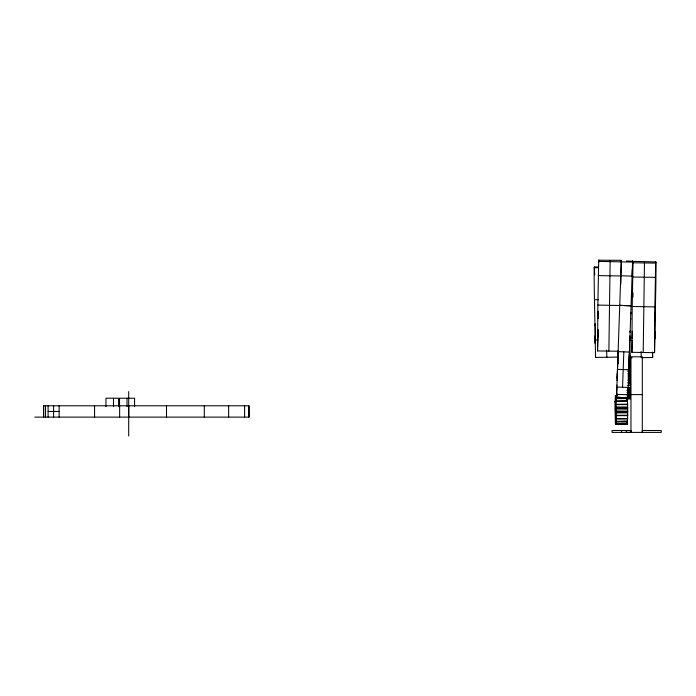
<?xml version="1.0" encoding="UTF-8"?>
<svg xmlns="http://www.w3.org/2000/svg" width="696" height="696" viewBox="0 0 696 696"><rect width="100%" height="100%" fill="white"/><g stroke="black" fill="none" stroke-linecap="round" stroke-linejoin="round"><path stroke-width="1.04" d="M621.519 432.39L621.519 430.502M626.243 430.502L626.243 432.39L630.967 432.399L630.967 430.502L612.071 430.502L612.071 432.399L661.2 432.399L661.2 430.502L642.304 430.502L642.304 432.399L642.304 356.813L630.967 356.813L630.967 432.399M628.14 377.18C632.768 378.911 628.723 365.574 630.08 366.505L630.045 361.546M630.01 361.18L630.01 359.588M595.08 323.953L595.054 325.25L594.984 324.345M629.932 355.621L629.984 360.084L629.984 357.796L632.038 357.814M628.201 388.072C631.864 391.248 630.82 377.101 628.157 379.99M628.192 385.506L630.254 385.375L628.192 385.149M630.219 398.825L630.228 396.468M630.263 397.19L627.174 397.103M627.174 396.015L630.272 395.989L630.245 391.108L630.272 392.561L627.183 392.579M630.272 392.553L630.237 387.411L630.263 388.02M618.152 351.245L597.542 350.923L597.873 305.083L619.51 305.5M608.878 351.097L610.157 260.365M614.916 401.331L615.116 401.966L615.403 395.554L615.838 400.165L615.986 398.382L627.305 398.303L627.305 401.053M615.812 424.282L615.838 420.932L615.995 423.42M615.995 398.399L615.977 401.966L616.151 401.009L627.47 400.931L616.16 401.348L616.091 404.315L627.592 404.176L627.714 411.797L627.592 418.87L616.273 418.949L616.091 418L616.151 421.576L627.479 421.254M616.282 418.888L616.091 404.315M632.212 306.475L633.047 261.374L655.823 261.931L655.91 263.74A23.716 0.444 -89.1 0 1 655.641 295.156L654.544 352.663L631.881 352.315L632.212 306.475L654.875 306.91L655.71 261.722L655.867 262.853M643.208 352.489L644.487 261.757M654.544 352.663L654.875 306.91M598.908 262L598.708 259.982L597.873 305.083M598.212 332.044L597.542 350.923M620.78 284.412L621.284 260.469M632.951 297.114L632.977 294.808A23.716 0.444 -89.1 0 0 633.021 292.894M628.157 379.607L630.219 379.59L630.202 377.162M615.612 424.386L615.682 421.315L615.812 424.299M616.143 421.576L615.977 419.801L616.003 423.333L627.313 423.342L627.305 421.445M616.36 408.291L627.679 408.221M617.082 380.582L617.108 379.885M627.487 401.27L627.592 404.176M628.418 380.973L628.436 380.277M628.914 366.27L628.906 366.749L629.332 354.447M598.821 260.191L621.38 260.33L620.78 275.755L632.107 276.147L632.612 260.861L632.568 261.861M617.152 379.129L617.352 373.343M617.169 378.206L617.187 377.423M617.648 364.225L617.674 363.399M628.479 379.52L628.679 373.726M628.497 378.589L628.523 377.737M628.723 372.534L628.706 373.03M628.975 364.608L629.001 363.79M629.95 338.404L629.976 337.664M628.166 388.403L628.192 387.602L627.862 397.929L616.525 397.581L616.865 387.22L616.839 387.846M616.534 397.242L616.56 396.372M616.525 397.581L627.853 397.973M617.491 368.515L617.57 366.235M617.709 362.468L617.752 361.128M617.77 360.719L617.822 359.101M617.813 359.475L617.883 357.361M627.862 397.625L627.888 396.868M628.584 376.127L628.618 374.892M628.662 373.665L628.714 372.125M628.827 368.897L628.906 366.618M629.036 362.86L629.08 361.546M629.097 361.102L629.219 357.744M630.185 331.661L630.211 330.913L630.15 332.366M616.534 397.207L620.658 397.338M616.926 385.262L616.934 385.088M617.3 374.274L617.204 377.006M617.395 371.386L617.3 374.126M617.491 368.628L617.395 371.299M617.813 359.345L617.57 366.366L617.587 365.905M617.743 361.302L617.996 354.186M616.552 396.52L620.78 275.755M628.253 385.654L628.262 385.48M627.888 396.903L632.307 269.343M632.307 336.986L632.238 338.491L632.316 331.2M622.563 387.246L623.825 351.845M629.958 338.152L630.002 336.96M617.909 356.926L618.109 351.55M616.691 393.049L616.639 394.345L627.966 394.736L628.018 393.431M629.236 357.318L630.028 335.803M631.881 352.315L632.325 340.805M615.412 423.42L615.516 420.932L615.586 424.282L627.131 424.203L627.148 421.689L627.305 423.359M626.731 423.333L626.8 421.68L626.922 424.325L627 421.237L627.122 424.325L615.795 424.342M616.386 412.067L627.705 411.997M598.447 266.925L594.323 266.986L594.236 268.586A23.716 0.444 89.1 0 0 594.471 299.567L595.541 357.44L618.205 357.091L617.978 350.932M627.305 398.303L627.157 400.078L627.139 397.486M594.28 267.795L598.403 267.734M594.48 299.741L598.603 299.68M594.897 339.979L597.986 339.935M629.332 340.387L632.429 340.335M642.347 357.657L652.648 357.5L652.613 352.124M628.062 370.907L630.124 370.89M628.088 371.081L630.15 371.064M628.088 371.525L630.15 371.507M628.088 373.247L630.15 373.23M628.114 373.882L630.176 373.865M628.114 374.257L630.176 374.248M628.105 375.709L630.167 375.692M628.14 376.762L630.202 376.745M628.131 378.172L630.185 378.154M628.14 380.59L630.202 380.573M628.175 382.443L630.237 382.495M628.175 382.809L630.237 382.791M628.157 383.009L630.219 382.991M628.192 385.332L630.254 385.192M628.201 387.75L630.263 387.733M627.174 390.134L630.272 390.386L630.237 389.255M627.183 390.317L630.272 390.169M627.174 390.447L630.272 390.343M627.183 392.327L630.272 392.3M627.183 394.206L630.272 394.18L630.254 398.138L630.228 396.311M627.183 394.327L630.272 394.249M627.183 394.449L630.272 394.354M627.183 395.841L630.272 395.885M627.157 398.138L630.254 398.034M616.003 398.643L627.322 398.564M627.131 398.704L630.237 398.59M627.131 398.825L630.237 398.704M616.282 404.646L627.609 404.559M616.169 407.047L627.487 406.969M616.351 407.882L627.679 407.865M616.212 409.979L627.531 409.9M616.386 411.658L627.705 411.649M616.212 412.911L627.531 412.832M616.36 415.321L627.679 415.242M616.169 415.651L627.679 415.625M616.282 418.609L627.609 418.618M616.16 421.324L627.479 421.237L627.427 418.748M616.003 423.255L627.322 423.177M630.967 394.606L642.304 394.606M43.535 405.785L248.977 405.785L248.977 417.121L248.89 405.785M48.111 411.458L59.125 411.458M34.8 417.121L249.055 417.121M598.577 261.374L632.577 262.114M632.908 262.766L655.58 263.114M598.203 275.616L620.867 275.964M632.534 277.008L655.206 277.356M594.323 266.986L594.732 274.816M626.417 261.009L632.594 261.217M618.161 351.645L629.497 352.037M617.535 369.35L628.862 369.741M616.9 387.054L628.227 387.437M616.534 397.373L627.862 397.764M627.409 417.913L627.592 418.87M615.386 423.333L614.916 401.348M633.16 261.583L633.203 262.505M652.457 352.359L652.648 357.5M641.086 351.506L641.312 357.674M629.523 345.52L629.984 357.848M606.607 350.079L606.877 357.265M629.523 343.293L629.941 358.501L629.958 356.665M629.523 362.137L629.95 383.853M618.109 357.875L618.213 363.303M630.237 393.832L630.272 395.981M630.228 394.623L630.263 397.242M630.045 361.537L630.028 362.816L629.984 358.005M595.324 324.145L595.428 340.257M595.524 354.22L595.541 357.44M128.708 405.785L128.708 417.121M244.6 405.785L244.6 417.121M228.645 405.785L228.645 417.121M204.293 405.785L204.293 417.121M166.501 405.785L166.501 417.121M134.572 406.629L134.572 398.225L119.538 398.225L119.538 406.629M128.708 391.613L128.708 436.018M127.02 398.225L127.02 406.629M119.642 405.785L119.642 417.121M118.572 406.629L118.572 398.225L105.949 398.225L105.949 406.629M113.509 398.225L113.509 406.629M94.552 405.785L94.586 417.121M59.125 405.785L59.125 417.121M53.618 405.785L53.618 417.121M48.111 405.785L48.111 417.121M45.536 405.785L45.536 417.121M43.674 405.785L43.665 417.121M43.57 405.785L43.57 417.121M615.394 409.004L615.629 413.755L615.577 406.203L615.394 409.004M630.019 373.482L630.08 380.634L630.019 373.482M597.864 334.889L597.881 337.125L598.012 329.608L597.864 334.889M598.029 316.515L598.055 318.742L598.186 311.225L598.029 316.515M654.866 336.629L654.884 338.865L655.023 331.348L654.866 336.629M655.032 318.255L655.058 320.482L655.188 312.965L655.032 318.255M595.054 336.507L595.202 343.406L595.08 335.863L595.054 336.507M630.593 319.638L630.637 318.446L630.593 319.638M630.846 312.408L630.793 313.853L630.846 312.408M619.762 305.353L631.089 305.84L619.762 305.353M617.474 395.606L615.412 395.624L617.448 395.659"/></g></svg>
